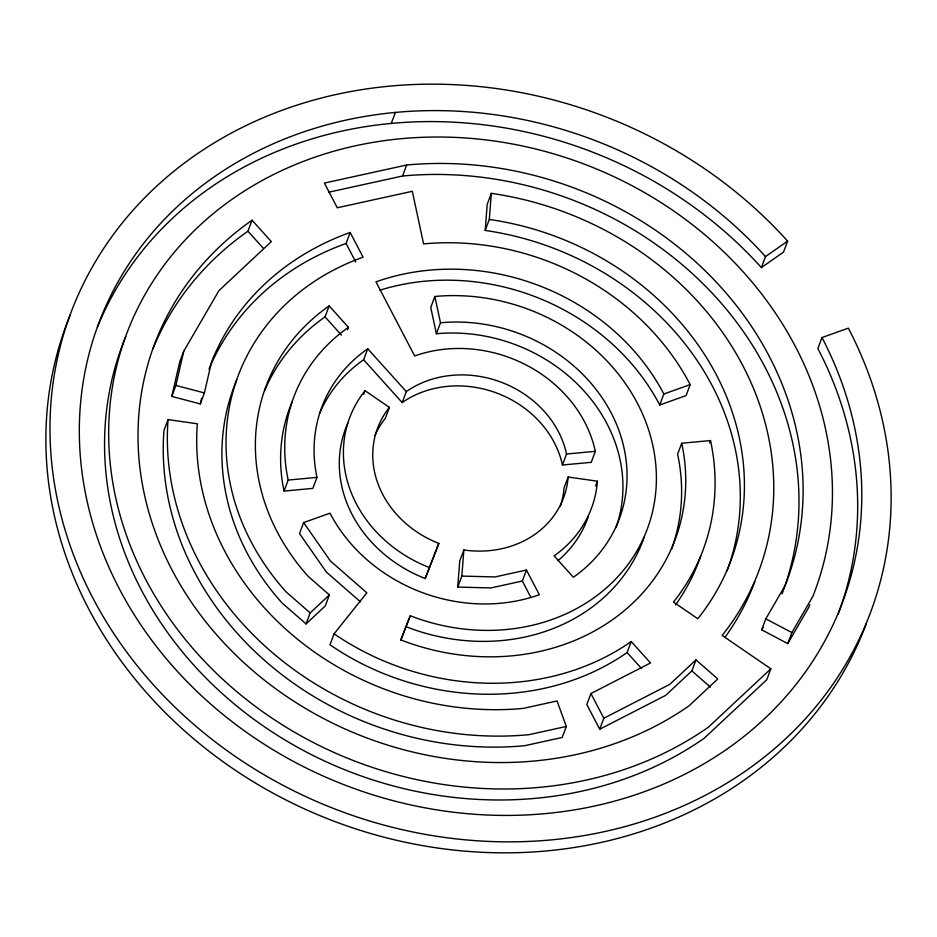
<?xml version="1.0" encoding="UTF-8"?>
<svg xmlns="http://www.w3.org/2000/svg" width="937" height="937" viewBox="0 0 937 937"><rect width="100%" height="100%" fill="white"/><g stroke="black" fill="none" stroke-linecap="round" stroke-linejoin="round"><path stroke-width="1.41" d="M457.736 587.077L461.847 576.079L494.982 576.946L526.442 570.036L522.331 581.034L490.871 587.932L457.736 587.077L459.751 560.982L463.862 549.984A99.299 86.427 20.5 0 0 568.138 477.015L597.408 481.208L595.581 486.092M727.042 570.914A278.031 241.992 20.5 0 0 485.19 230.443L487.205 204.348L491.316 193.35A307.816 267.912 20.5 0 1 722.146 635.427L770.846 668.807L766.735 679.793L704.226 738.215A367.398 319.775 20.5 0 1 262.454 725.425A367.398 319.775 20.5 0 1 125.722 336.664M461.847 576.079L463.862 549.984M485.19 230.443L489.301 219.445L491.316 193.35M236.768 379.895A248.246 216.06 20.5 0 0 282.107 603.006L306.036 623.913L310.147 612.915L286.218 592.008A248.246 216.06 20.5 0 1 363.076 257.171L350.18 232.47A278.031 241.992 20.5 0 0 211.493 362.092L204.407 392.931L200.307 403.929L171.787 396.421L179.623 362.268L183.734 351.27L218.965 290.575L271.332 241.629L252.053 220.207L247.942 231.205A337.613 293.843 20.5 0 0 152.942 348.787M171.787 396.421L175.898 385.435L183.734 351.27M200.307 403.929L201.584 398.319M168.051 419.589L163.952 430.575A307.816 267.912 20.5 0 0 524.685 745.7L562.2 737.466L566.311 726.468L557.046 700.97L523.162 708.407A278.031 241.992 20.5 0 1 197.332 423.782L168.051 419.589A307.816 267.912 20.5 0 0 528.796 734.702L566.311 726.468M208.998 369.108A278.031 241.992 20.5 0 1 346.069 243.468L350.18 232.47M391.291 123.415L395.402 112.428M264.503 390.788A218.45 190.129 20.5 0 1 325.057 316.893L329.168 305.895L348.447 327.329L347.533 329.765M367.726 348.751L363.626 359.738L402.184 402.582A99.299 86.427 20.5 0 1 562.434 465.01L591.235 462.316L595.335 451.329L566.545 454.023A99.299 86.427 20.5 0 0 406.295 391.596L367.726 348.751A158.88 138.278 20.5 0 0 316.975 477.378L312.864 488.376L284.063 491.07L288.174 480.072A188.665 164.209 20.5 0 1 348.447 327.329M328.793 192.19L402.57 176.004L406.681 165.006A337.613 293.843 20.5 0 1 785.136 585.543L765.81 618.83L761.699 629.828L787.759 643.578L808.772 607.352A367.398 319.775 20.5 0 0 809.814 604.693M526.442 570.036L539.337 594.737A158.88 138.278 20.5 0 1 329.988 513.183L303.635 522.588L299.524 533.586L326.345 572.038L360.522 601.894M363.673 394.36L365.043 390.694L389.394 407.384A99.299 86.427 20.5 0 0 438.832 543.401L425.199 578.504A129.083 112.346 20.5 0 1 347.779 423.29M389.394 407.384L385.283 418.37A99.299 86.427 20.5 0 0 374.999 435.365M489.301 219.445A278.031 241.992 20.5 0 1 697.796 618.748L673.457 602.058A248.246 216.06 20.5 0 0 710.527 440.542L681.726 443.236A218.45 190.129 20.5 0 1 400.767 639.877L410.277 615.75A188.665 164.209 20.5 0 0 655.959 489.618A188.665 164.209 20.5 0 0 434.862 296.479L430.751 307.465L436.384 333.759A158.88 138.278 20.5 0 1 615.996 527.625M329.168 305.895A218.45 190.129 20.5 0 0 308.343 576.536L329.402 594.925L325.291 605.923L306.036 623.913M402.184 402.582L406.295 391.596M436.384 333.759L440.495 322.773L434.862 296.479M303.635 522.588L330.456 561.052L366.835 592.828L334.087 633.822L329.976 644.808A248.246 216.06 20.5 0 0 627.111 652.527L641.564 668.585M400.884 640.147L410.277 615.75M425.199 578.504L438.832 543.401M562.434 465.01L566.545 454.023M568.138 477.015L564.027 488.001A99.299 86.427 20.5 0 1 560.408 506.074M659.73 404.995L663.841 394.008L690.194 384.603L686.083 395.59L659.73 404.995A218.45 190.129 20.5 0 0 379.883 290.189M681.726 443.236L677.615 454.234A218.45 190.129 20.5 0 1 671.536 549.223M334.087 633.822A248.246 216.06 20.5 0 0 631.222 641.529L650.501 662.951L590.931 693.532L586.82 704.53L599.715 729.232L665.668 695.371L691.857 670.892L695.957 659.906L717.777 678.962L689.058 705.795A337.613 293.843 20.5 0 1 219.855 638.448A337.613 293.843 20.5 0 1 252.053 220.207M761.383 267.584L765.494 256.597L787.619 241.114L783.508 252.1L761.383 267.584A397.194 345.694 20.5 0 0 97.425 327.142M627.111 652.527L631.222 641.529M599.715 729.232L603.826 718.234L669.779 684.373L695.957 659.906M709.614 442.99L710.527 440.542M787.619 241.114A426.979 371.626 20.5 0 0 86.11 278.488A426.979 371.626 20.5 0 0 478.444 840.864A426.979 371.626 20.5 0 0 848.336 328.149L821.972 337.554L817.86 348.552A397.194 345.694 20.5 0 1 838.1 614.122M787.759 643.578L791.87 632.58L812.883 596.354A367.398 319.775 20.5 0 0 463.768 137.868A367.398 319.775 20.5 0 0 132.867 552.057A367.398 319.775 20.5 0 0 708.337 727.229L770.846 668.807M761.699 629.828L763.14 627.357M310.147 612.915L329.402 594.925M406.681 165.006L324.389 183.066L337.285 207.768L412.315 191.3L423.583 243.889A248.246 216.06 20.5 0 1 690.194 384.603M288.174 480.072L316.975 477.378M175.898 385.435L204.407 392.931M765.81 618.83L791.87 632.58M691.857 670.892L710.398 687.09M247.942 231.205L263.367 248.34M325.057 316.893L341.455 335.106M590.931 693.532L603.826 718.234M346.069 243.468L355.744 261.985M522.331 581.034L530.717 597.08M402.57 176.004A337.613 293.843 20.5 0 1 782.055 593.859M754.824 581.666A307.816 267.912 20.5 0 1 725.133 637.078M700.735 555.992A248.246 216.06 20.5 0 1 675.495 604.927M644.223 537.147A188.665 164.209 20.5 0 1 406.166 626.748M284.063 491.07A188.665 164.209 20.5 0 1 292.274 401.575M319.494 413.674A158.88 138.278 20.5 0 1 363.626 359.738M588.167 516.943A129.083 112.346 20.5 0 1 558.007 560.642M866.35 623.609A426.979 371.626 20.5 0 1 330.808 819.992A426.979 371.626 20.5 0 1 70.205 315.019M663.841 394.008A218.45 190.129 20.5 0 0 375.971 281.873L414.669 355.966A129.083 112.346 20.5 0 1 595.335 451.329M440.495 322.773A158.88 138.278 20.5 0 1 611.123 412.819A158.88 138.278 20.5 0 1 573.374 577.262L554.095 555.84A129.083 112.346 20.5 0 0 597.408 481.208M429.31 567.517A129.083 112.346 20.5 0 1 365.043 390.694M821.972 337.554A397.194 345.694 20.5 0 1 477.893 814.499A397.194 345.694 20.5 0 1 112.932 291.36A397.194 345.694 20.5 0 1 765.494 256.597"/></g></svg>
